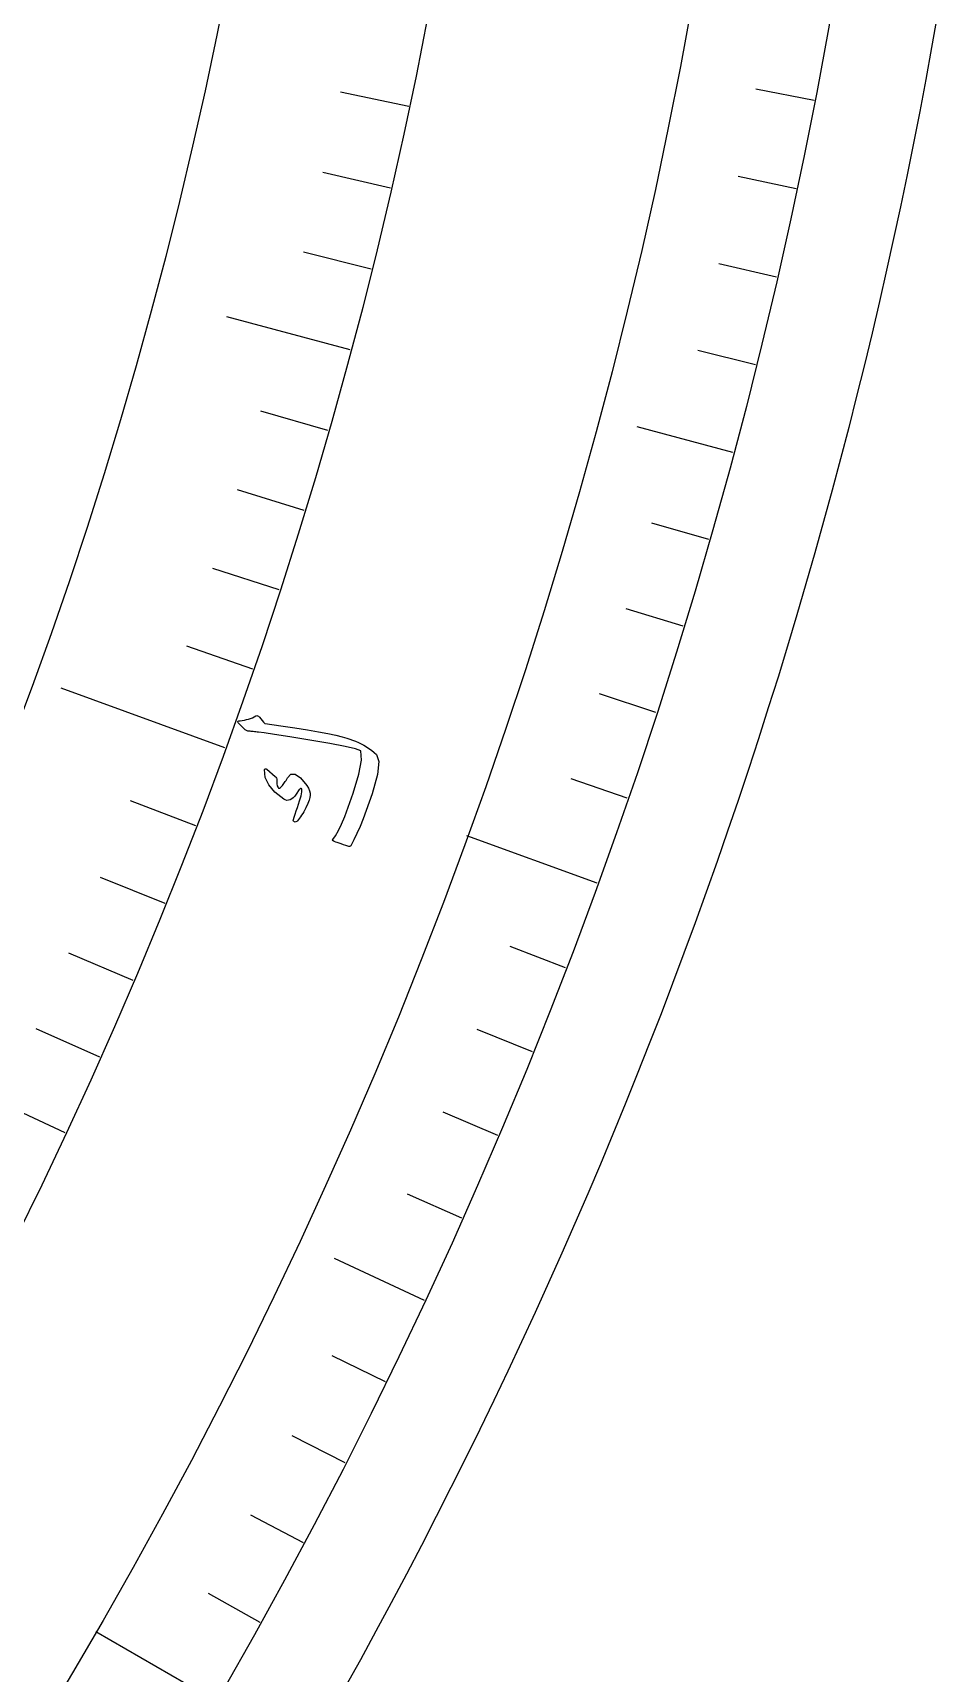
# Model space of a CAD drawing. Header units: millimetres. Extents: x -92 to 92, y -92 to 120.
# Drawn here: x 75.3 to 91.14, y -44.84 to -16.11 of the extents above; entities that cross this region are included whole.
import ezdxf

# ---------------------------------------------------------------- set-up
doc = ezdxf.new("R2010")
doc.units = ezdxf.units.MM
for name, color, linetype in [('CUT_OUTER', 1, 'Continuous'), ('ENGRAVE', 7, 'Continuous'), ('ENGRAVE_FINE', 8, 'Continuous'), ('TEXT', 5, 'Continuous')]:
    doc.layers.add(name, color=color, linetype=linetype)

msp = doc.modelspace()

# ---------------------------------------------------------------- linework, layer by layer
at = {"layer": 'CUT_OUTER'}
msp.add_lwpolyline([(91.1382, -15.814), (91.0394, -16.3729), (90.9373, -16.9312), (90.8317, -17.4889), (90.7226, -18.0459), (90.6102, -18.6022), (90.4944, -19.1578), (90.3751, -19.7127), (90.2524, -20.2669), (90.1264, -20.8203), (89.9969, -21.3729), (89.8641, -21.9247), (89.7279, -22.4757), (89.5883, -23.0258), (89.4453, -23.5751), (89.299, -24.1235), (89.1493, -24.6709), (88.9962, -25.2175), (88.8398, -25.7631), (88.6801, -26.3077), (88.517, -26.8513), (88.3506, -27.394), (88.1808, -27.9356), (88.0077, -28.4761), (87.8314, -29.0156), (87.6517, -29.5539), (87.4687, -30.0912), (87.2824, -30.6273), (87.0928, -31.1623), (86.9, -31.6961), (86.7039, -32.2287), (86.5045, -32.7601), (86.3018, -33.2903), (86.0959, -33.8192), (85.8868, -34.3468), (85.6744, -34.8732), (85.4589, -35.3982), (85.24, -35.9219), (85.018, -36.4443), (84.7928, -36.9652), (84.5644, -37.4848), (84.3328, -38.003), (84.098, -38.5197), (83.8601, -39.035), (83.619, -39.5488), (83.3748, -40.0612), (83.1274, -40.572), (82.8769, -41.0813), (82.6232, -41.589), (82.3665, -42.0952), (82.1067, -42.5998), (81.8437, -43.1028), (81.5777, -43.6042), (81.3086, -44.1039), (81.0365, -44.602), (80.7613, -45.0984)], dxfattribs=at)
at = {"layer": 'ENGRAVE'}
for points in [[(80.8601, -21.6664), (78.6978, -21.087)], [(87.5612, -23.4619), (85.8859, -23.0131)], [(78.664, -28.6314), (75.7956, -27.5873)], [(85.1831, -31.0041), (82.9014, -30.1737)], [(75.8693, -35.3784), (73.8405, -34.4324)], [(82.1568, -38.3103), (80.5849, -37.5774)], [(78.5052, -45.325), (76.4024, -44.1109)]]:
    msp.add_lwpolyline(points, dxfattribs=at)
for radius in [90.65, 90.65, 88.2219, 83.7125, 83.7125, 80.1513]:
    msp.add_circle((0, 0), radius, dxfattribs=at)
at = {"layer": 'ENGRAVE_FINE'}
for points in [[(81.8832, -17.4048), (80.6889, -17.1509)], [(88.9845, -17.2968), (87.963, -17.0983)], [(81.567, -18.8312), (80.3772, -18.5565)], [(88.6691, -18.8472), (87.6512, -18.6308)], [(81.2259, -20.2519), (80.0411, -19.9565)], [(88.3266, -20.3918), (87.3127, -20.1577)], [(87.9573, -21.9302), (86.9476, -21.6785)], [(80.4696, -23.0743), (79.2959, -22.7377)], [(80.0547, -24.4752), (78.887, -24.1182)], [(87.1384, -24.9865), (86.1381, -24.6997)], [(79.6153, -25.8686), (78.4541, -25.4913)], [(86.689, -26.5035), (85.6939, -26.1992)], [(79.1517, -27.2541), (77.9972, -26.8566)], [(86.2133, -28.0124), (85.2236, -27.6908)], [(85.7113, -29.5128), (84.7273, -29.174)], [(78.1524, -29.9999), (77.0124, -29.5623)], [(77.6169, -31.3593), (76.4848, -30.9019)], [(84.6291, -32.4861), (83.6576, -32.1131)], [(77.0578, -32.7091), (75.9338, -32.232)], [(76.4752, -34.0489), (75.3597, -33.5523)], [(84.0492, -33.9581), (83.0844, -33.5683)], [(83.4438, -35.4198), (82.4859, -35.0132)], [(82.8129, -36.8707), (81.8622, -36.4474)], [(81.4757, -39.7383), (80.5404, -39.2822)], [(80.7697, -41.1542), (79.8425, -40.6818)], [(80.0392, -42.5576), (79.1204, -42.0691)], [(79.2843, -43.948), (78.3741, -43.4435)]]:
    msp.add_lwpolyline(points, dxfattribs=at)
at = {"layer": 'TEXT'}
for points in [[(78.929, -28.1598), (78.9689, -28.1546), (79.0073, -28.1479), (79.0443, -28.1398), (79.0797, -28.1303), (79.1137, -28.1192), (79.1463, -28.1062), (79.1776, -28.0915), (79.2075, -28.075), (79.2228, -28.07), (79.2378, -28.0719), (79.2527, -28.0806), (79.2673, -28.0962), (79.3421, -28.1853), (79.3504, -28.1944), (79.3577, -28.2013), (79.364, -28.2062), (79.3692, -28.2089), (79.6427, -28.2487), (79.8892, -28.286), (80.1089, -28.321), (80.3017, -28.3537), (80.4673, -28.3844), (80.6054, -28.4133), (80.716, -28.4404), (80.7991, -28.4657), (80.9536, -28.5201), (81.0016, -28.5401), (81.0489, -28.5625), (81.0956, -28.5874), (81.1417, -28.6148), (81.187, -28.6448), (81.2316, -28.6776), (81.2753, -28.7133), (81.3183, -28.7519), (81.3591, -28.8738), (81.3347, -29.1021), (81.2443, -29.4366), (81.0864, -29.8766), (81.0311, -30.0118), (80.9762, -30.1355), (80.9219, -30.2477), (80.8681, -30.3484), (80.8604, -30.3565), (80.8518, -30.3611), (80.8422, -30.3622), (80.8317, -30.3599), (80.7827, -30.3447), (80.7383, -30.3306), (80.6984, -30.3175), (80.663, -30.3055), (80.6317, -30.2943), (80.6041, -30.2838), (80.5804, -30.2741), (80.5603, -30.2651), (80.5493, -30.2594), (80.5444, -30.2529), (80.5456, -30.2455), (80.5529, -30.2373), (80.6025, -30.1722), (80.6541, -30.0836), (80.7076, -29.9716), (80.7629, -29.8361), (80.9131, -29.4257), (81.0099, -29.0972), (81.0542, -28.8511), (81.0467, -28.6878), (80.9508, -28.6541), (80.7696, -28.6119), (80.5033, -28.561), (80.152, -28.5012), (79.7994, -28.4434), (79.5324, -28.4004), (79.351, -28.3725), (79.2551, -28.3597), (79.2286, -28.357), (79.2037, -28.3544), (79.1806, -28.352), (79.1592, -28.3498), (79.1398, -28.3478), (79.1224, -28.3461), (79.1071, -28.3448), (79.094, -28.3438), (79.0659, -28.3398), (79.0406, -28.3316), (79.0182, -28.3192), (78.9986, -28.3027), (78.9, -28.2015), (78.8936, -28.1938), (78.8902, -28.1867), (78.8896, -28.1802), (78.8919, -28.1743), (78.8987, -28.1685), (78.9071, -28.1641), (78.9172, -28.1613), (78.929, -28.1598)], [(79.359, -29.0157), (79.3619, -29.0101), (79.3661, -29.006), (79.3716, -29.0032), (79.3783, -29.0017), (79.3836, -29.0023), (79.3891, -29.0039), (79.3946, -29.0063), (79.4003, -29.0097), (79.5428, -29.1356), (79.5568, -29.1497), (79.5667, -29.1628), (79.5725, -29.1748), (79.5743, -29.1858), (79.5712, -29.2288), (79.5737, -29.2673), (79.5819, -29.3014), (79.5957, -29.3309), (79.6055, -29.3393), (79.6198, -29.338), (79.6386, -29.3269), (79.6619, -29.3059), (79.6743, -29.2908), (79.6866, -29.275), (79.6987, -29.2584), (79.7106, -29.2411), (79.7224, -29.2228), (79.7342, -29.2035), (79.7459, -29.183), (79.7576, -29.1614), (79.8195, -29.0946), (79.8969, -29.0942), (79.9895, -29.1601), (80.0974, -29.2927), (80.126, -29.3417), (80.1458, -29.3865), (80.1569, -29.4274), (80.1592, -29.4641), (80.1537, -29.5015), (80.1389, -29.5506), (80.1149, -29.6113), (80.0817, -29.6837), (80.0639, -29.7203), (80.0456, -29.7546), (80.0268, -29.7864), (80.0076, -29.8159), (79.9885, -29.8431), (79.9702, -29.8685), (79.9525, -29.8918), (79.9356, -29.9132), (79.9216, -29.925), (79.908, -29.9322), (79.8948, -29.9345), (79.8821, -29.9322), (79.8705, -29.9257), (79.8639, -29.9165), (79.8622, -29.9048), (79.8656, -29.8906), (79.8788, -29.8461), (79.8947, -29.7959), (79.913, -29.7401), (79.9339, -29.6785), (79.9727, -29.5636), (79.9986, -29.4723), (80.0117, -29.4046), (80.0121, -29.3605), (80.0102, -29.3541), (80.0063, -29.3495), (80.0004, -29.3469), (79.9924, -29.3462), (79.9869, -29.3473), (79.9809, -29.3508), (79.9745, -29.3569), (79.9676, -29.3654), (79.9124, -29.4476), (79.8875, -29.4813), (79.8615, -29.5084), (79.8343, -29.5288), (79.8061, -29.5427), (79.7755, -29.5519), (79.7468, -29.5534), (79.7202, -29.5473), (79.6954, -29.5335), (79.5393, -29.4113), (79.4312, -29.2843), (79.3711, -29.1525), (79.359, -29.0157)]]:
    msp.add_lwpolyline(points, close=True, dxfattribs=at)

doc.saveas('drawing.dxf')
